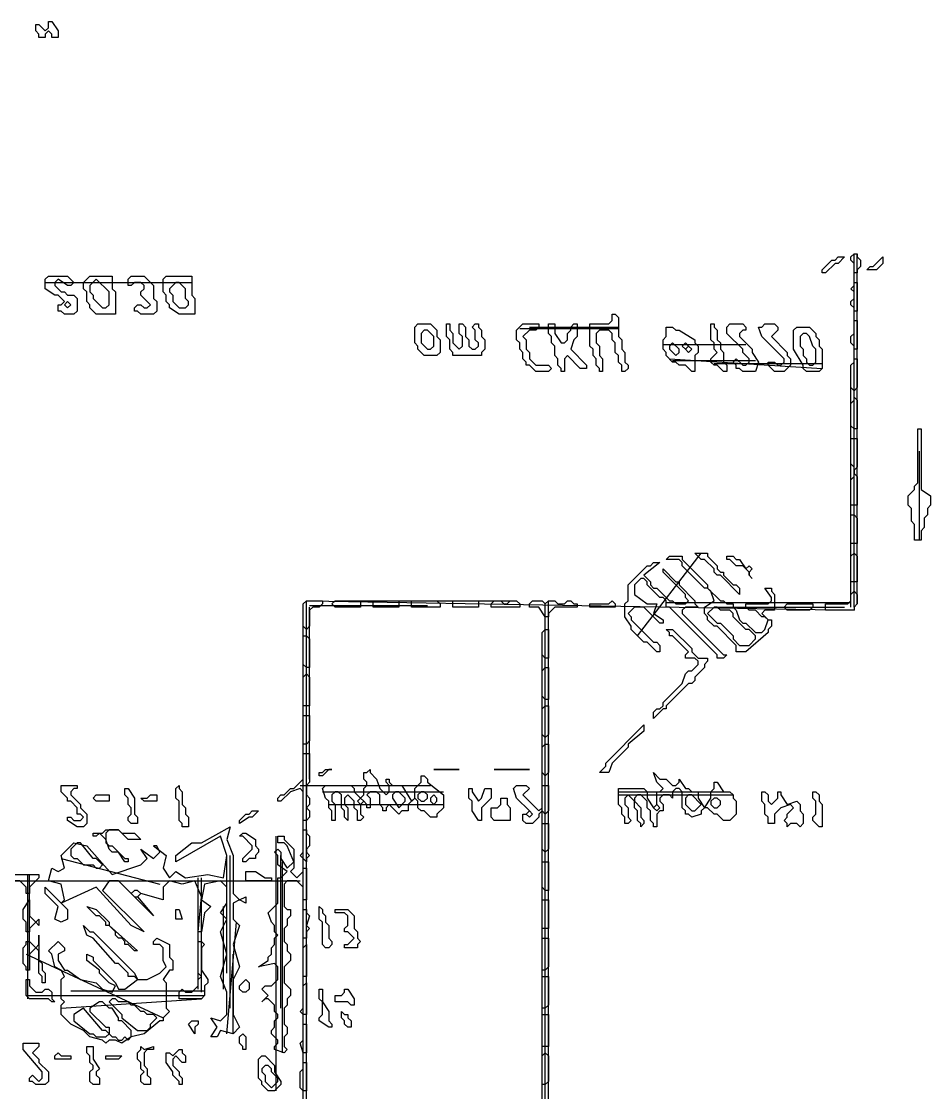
# Model space of a CAD drawing. Header units: metres. Extents: x 5 to 1373, y 11 to 1224.
# Drawn here: x 1075.5 to 1361, y 777.5 to 1114 of the extents above; entities that cross this region are included whole.
import ezdxf

# ---------------------------------------------------------------- set-up
doc = ezdxf.new("R2010")
doc.units = ezdxf.units.M
doc.layers.add('TRACE_DETAIL', color=7, linetype='Continuous')
doc.layers.add('TRACE_MAIN', color=7, linetype='Continuous')

msp = doc.modelspace()

# ---------------------------------------------------------------- linework, layer by layer
at = {"layer": 'TRACE_DETAIL'}
for points in [[(1081, 1109), (1081, 1110), (1080, 1111), (1080, 1113), (1081, 1113), (1083, 1111), (1084, 1112), (1084, 1114), (1085, 1114), (1087, 1111), (1087, 1109), (1085, 1109), (1085, 1110), (1084, 1111), (1083, 1110), (1083, 1109)], [(1327, 1035), (1327, 1036), (1330, 1039), (1331, 1039), (1332, 1040), (1334, 1040), (1332, 1038), (1331, 1038), (1328, 1035)], [(1337, 1035), (1337, 1038), (1336, 1039), (1336, 1040), (1337, 1041), (1338, 1041), (1338, 1040), (1339, 1039), (1339, 1037), (1338, 1036), (1338, 1035)], [(1341, 1036), (1342, 1037), (1343, 1037), (1346, 1040), (1346, 1038), (1344, 1036)], [(1092, 1022), (1089, 1022), (1088, 1023), (1087, 1023), (1087, 1025), (1088, 1025), (1089, 1026), (1087, 1028), (1086, 1028), (1083, 1030), (1083, 1033), (1084, 1034), (1090, 1034), (1092, 1032), (1091, 1031), (1090, 1031), (1087, 1033), (1086, 1032), (1086, 1031), (1088, 1029), (1089, 1029), (1090, 1028), (1092, 1028), (1093, 1027), (1093, 1023)], [(1099, 1022), (1097, 1024), (1097, 1025), (1096, 1026), (1096, 1029), (1095, 1030), (1095, 1032), (1097, 1034), (1104, 1034), (1104, 1030), (1105, 1029), (1105, 1022)], [(1117, 1022), (1113, 1022), (1112, 1023), (1111, 1023), (1111, 1024), (1112, 1025), (1113, 1025), (1114, 1024), (1115, 1024), (1116, 1025), (1113, 1028), (1113, 1029), (1114, 1030), (1114, 1031), (1113, 1032), (1111, 1032), (1110, 1031), (1109, 1031), (1109, 1033), (1110, 1034), (1114, 1034), (1117, 1031), (1117, 1027), (1118, 1026), (1118, 1023)], [(1130, 1022), (1125, 1022), (1122, 1024), (1122, 1025), (1121, 1026), (1121, 1028), (1120, 1029), (1120, 1033), (1121, 1034), (1129, 1034), (1129, 1028), (1130, 1027)], [(1102, 1024), (1103, 1025), (1103, 1029), (1099, 1033), (1097, 1031), (1097, 1029), (1098, 1028), (1098, 1027), (1101, 1024)], [(1127, 1024), (1128, 1025), (1128, 1026), (1127, 1027), (1127, 1030), (1125, 1032), (1124, 1032), (1122, 1030), (1122, 1029), (1123, 1028), (1123, 1026), (1125, 1024)], [(1337, 1023), (1337, 1024), (1336, 1025), (1336, 1026), (1337, 1027), (1337, 1029), (1336, 1030), (1337, 1031), (1337, 1032), (1338, 1032), (1338, 1023)], [(1089, 1025), (1090, 1024), (1091, 1025), (1090, 1026)], [(1257, 1004), (1257, 1005), (1256, 1006), (1256, 1008), (1255, 1009), (1255, 1011), (1254, 1012), (1254, 1019), (1260, 1019), (1261, 1020), (1261, 1022), (1262, 1022), (1263, 1021), (1263, 1015), (1264, 1014), (1264, 1011), (1265, 1010), (1265, 1007), (1266, 1006), (1266, 1005), (1265, 1004), (1264, 1004), (1264, 1006), (1263, 1007), (1263, 1009), (1262, 1010), (1262, 1013), (1261, 1014), (1261, 1016), (1260, 1017), (1257, 1017), (1256, 1016), (1256, 1013), (1257, 1012), (1257, 1009), (1258, 1008), (1258, 1004)], [(1337, 1011), (1337, 1012), (1336, 1013), (1336, 1015), (1337, 1016), (1337, 1020), (1338, 1020), (1338, 1011)], [(1206, 1009), (1202, 1009), (1200, 1011), (1200, 1012), (1199, 1013), (1199, 1018), (1200, 1019), (1204, 1019), (1206, 1017), (1206, 1015), (1207, 1014), (1207, 1010)], [(1204, 1011), (1205, 1012), (1205, 1015), (1203, 1017), (1202, 1017), (1201, 1016), (1201, 1013), (1203, 1011)], [(1211, 1009), (1211, 1010), (1210, 1011), (1210, 1014), (1209, 1015), (1209, 1019), (1210, 1019), (1210, 1017), (1211, 1016), (1211, 1013), (1213, 1011), (1214, 1012), (1214, 1015), (1213, 1016), (1213, 1019), (1214, 1019), (1215, 1018), (1215, 1015), (1216, 1014), (1216, 1012), (1217, 1011), (1218, 1011), (1219, 1012), (1219, 1013), (1218, 1014), (1218, 1017), (1217, 1018), (1218, 1019), (1219, 1019), (1219, 1018), (1220, 1017), (1220, 1015), (1221, 1014), (1221, 1011), (1220, 1010), (1220, 1009)], [(1241, 1004), (1237, 1004), (1235, 1006), (1234, 1006), (1234, 1007), (1233, 1008), (1233, 1010), (1232, 1011), (1232, 1013), (1231, 1014), (1231, 1017), (1233, 1019), (1238, 1019), (1238, 1018), (1237, 1017), (1235, 1017), (1233, 1015), (1234, 1014), (1234, 1011), (1235, 1010), (1235, 1008), (1237, 1006), (1241, 1006), (1242, 1005)], [(1245, 1004), (1245, 1005), (1244, 1006), (1244, 1008), (1243, 1009), (1243, 1012), (1242, 1013), (1242, 1015), (1241, 1016), (1241, 1019), (1243, 1019), (1243, 1016), (1245, 1013), (1246, 1013), (1247, 1014), (1247, 1016), (1248, 1017), (1248, 1018), (1249, 1019), (1250, 1019), (1250, 1015), (1249, 1014), (1248, 1011), (1253, 1006), (1253, 1005), (1251, 1005), (1247, 1009), (1246, 1008), (1246, 1004)], [(1287, 1004), (1286, 1004), (1284, 1006), (1282, 1006), (1281, 1007), (1280, 1007), (1278, 1009), (1278, 1010), (1277, 1011), (1277, 1014), (1278, 1015), (1278, 1018), (1280, 1018), (1281, 1017), (1282, 1017), (1287, 1014), (1287, 1013), (1288, 1012), (1288, 1010), (1287, 1009)], [(1297, 1004), (1296, 1004), (1294, 1006), (1293, 1006), (1292, 1007), (1292, 1008), (1294, 1010), (1293, 1011), (1293, 1013), (1292, 1014), (1292, 1019), (1293, 1019), (1293, 1018), (1294, 1017), (1294, 1014), (1295, 1013), (1295, 1011), (1296, 1010), (1296, 1007), (1297, 1006)], [(1306, 1004), (1302, 1004), (1301, 1005), (1300, 1005), (1300, 1006), (1299, 1007), (1300, 1008), (1302, 1006), (1303, 1006), (1304, 1007), (1304, 1008), (1302, 1010), (1302, 1011), (1297, 1016), (1297, 1018), (1298, 1019), (1302, 1019), (1303, 1018), (1303, 1017), (1302, 1017), (1301, 1016), (1301, 1015), (1305, 1011), (1305, 1010), (1307, 1007)], [(1315, 1004), (1312, 1004), (1310, 1006), (1310, 1007), (1312, 1007), (1313, 1006), (1314, 1006), (1315, 1007), (1315, 1008), (1308, 1015), (1307, 1018), (1308, 1018), (1309, 1019), (1312, 1019), (1313, 1018), (1313, 1017), (1311, 1015), (1316, 1010), (1316, 1009), (1317, 1008), (1317, 1006)], [(1326, 1004), (1322, 1004), (1321, 1005), (1321, 1006), (1318, 1011), (1318, 1017), (1319, 1018), (1323, 1018), (1325, 1016), (1325, 1015), (1326, 1014), (1326, 1012), (1327, 1011), (1327, 1005)], [(1281, 1009), (1282, 1010), (1282, 1011), (1280, 1013), (1279, 1012), (1279, 1011)], [(1283, 1012), (1284, 1011), (1285, 1012), (1284, 1013)], [(1324, 1006), (1325, 1007), (1325, 1011), (1324, 1012), (1323, 1015), (1322, 1016), (1321, 1016), (1320, 1015), (1320, 1012), (1321, 1011), (1321, 1009), (1322, 1008), (1322, 1007), (1323, 1006)], [(1284, 1011), (1285, 1010), (1286, 1011), (1285, 1012)], [(1337, 998), (1336, 999), (1336, 1006), (1337, 1007), (1337, 1008), (1338, 1008), (1338, 999)], [(1338, 986), (1337, 986), (1336, 987), (1336, 994), (1337, 995), (1337, 996), (1338, 995)], [(1356, 951), (1356, 956), (1355, 957), (1355, 961), (1354, 962), (1354, 965), (1356, 967), (1356, 968), (1357, 969), (1357, 986), (1358, 986), (1358, 967), (1361, 965), (1361, 962), (1360, 961), (1360, 959), (1359, 958), (1359, 955), (1358, 954), (1358, 951)], [(1336, 962), (1336, 970), (1337, 971), (1337, 974), (1336, 975), (1336, 983), (1338, 983), (1338, 974), (1337, 973), (1337, 972), (1338, 971), (1338, 962)], [(1338, 950), (1336, 950), (1336, 959), (1337, 959), (1338, 958)], [(1310, 922), (1303, 916), (1300, 916), (1300, 918), (1294, 924), (1293, 924), (1291, 926), (1291, 927), (1290, 928), (1290, 930), (1293, 932), (1292, 935), (1291, 936), (1290, 936), (1283, 943), (1283, 944), (1282, 945), (1278, 945), (1279, 946), (1283, 946), (1283, 945), (1291, 937), (1291, 936), (1295, 932), (1296, 932), (1297, 931), (1299, 931), (1299, 930), (1300, 929), (1301, 926), (1302, 925), (1303, 925), (1306, 922), (1308, 922), (1309, 923), (1310, 926), (1309, 927), (1308, 927), (1306, 929), (1304, 929), (1303, 930), (1303, 931), (1310, 931), (1311, 932), (1311, 933), (1309, 936), (1311, 936), (1311, 935), (1312, 934), (1312, 929), (1309, 929), (1308, 928), (1310, 926), (1311, 926), (1311, 924), (1310, 923)], [(1301, 934), (1295, 940), (1294, 940), (1293, 941), (1293, 942), (1290, 945), (1289, 945), (1287, 947), (1291, 947), (1291, 946), (1294, 943), (1294, 942), (1295, 941), (1296, 941), (1296, 940), (1299, 937), (1300, 937), (1301, 936)], [(1305, 939), (1304, 940), (1304, 941), (1302, 943), (1300, 943), (1298, 945), (1297, 945), (1297, 946), (1299, 946), (1300, 945), (1301, 945), (1303, 942), (1304, 943), (1305, 942), (1304, 941), (1304, 940)], [(1338, 938), (1336, 938), (1336, 946), (1337, 947), (1338, 946)], [(1296, 914), (1294, 914), (1294, 915), (1279, 930), (1278, 930), (1278, 932), (1277, 933), (1276, 933), (1272, 937), (1272, 938), (1271, 939), (1270, 939), (1268, 937), (1268, 934), (1272, 931), (1275, 931), (1274, 928), (1277, 926), (1277, 925), (1276, 925), (1271, 930), (1268, 930), (1266, 928), (1267, 927), (1267, 926), (1274, 919), (1275, 919), (1276, 918), (1276, 916), (1275, 916), (1272, 919), (1271, 919), (1267, 923), (1267, 924), (1265, 927), (1265, 931), (1266, 932), (1266, 937), (1272, 943), (1273, 943), (1274, 944), (1276, 944), (1271, 940), (1273, 938), (1273, 937), (1274, 936), (1275, 936), (1279, 932), (1280, 932), (1281, 931), (1284, 931), (1285, 932), (1284, 933), (1284, 934), (1277, 941), (1277, 942), (1281, 938), (1282, 938), (1282, 937), (1287, 932), (1287, 931), (1288, 930), (1284, 930), (1283, 929), (1283, 928), (1296, 915), (1297, 915)], [(1328, 929), (1328, 931), (1335, 931), (1336, 932), (1336, 934), (1337, 935), (1338, 934), (1338, 931), (1337, 930), (1337, 929)], [(1165, 923), (1164, 924), (1164, 931), (1165, 932), (1170, 932), (1170, 931), (1169, 930), (1167, 930), (1166, 929), (1166, 924)], [(1173, 931), (1174, 932), (1182, 932), (1182, 930), (1174, 930)], [(1186, 930), (1186, 932), (1194, 932), (1194, 930)], [(1198, 930), (1198, 932), (1206, 932), (1207, 931), (1207, 930)], [(1211, 930), (1211, 932), (1219, 932), (1219, 930)], [(1223, 930), (1223, 931), (1224, 932), (1226, 932), (1227, 931), (1228, 931), (1229, 932), (1231, 932), (1232, 931), (1232, 930)], [(1235, 930), (1235, 931), (1236, 932), (1239, 932), (1240, 931), (1241, 932), (1243, 932), (1244, 931), (1246, 931), (1247, 932), (1248, 932), (1249, 931), (1250, 931), (1250, 930), (1243, 930), (1241, 928), (1241, 927), (1240, 927), (1238, 930)], [(1254, 930), (1254, 931), (1260, 931), (1261, 932), (1262, 931), (1262, 930)], [(1306, 920), (1306, 921), (1304, 923), (1303, 923), (1299, 927), (1299, 928), (1298, 929), (1295, 929), (1294, 930), (1293, 930), (1291, 928), (1294, 925), (1295, 925), (1299, 921), (1299, 920), (1301, 918), (1304, 918)], [(1315, 930), (1316, 931), (1324, 931), (1324, 930), (1323, 929), (1316, 929)], [(1240, 914), (1239, 915), (1239, 922), (1240, 923), (1241, 923), (1241, 914)], [(1274, 895), (1274, 897), (1275, 898), (1276, 898), (1277, 899), (1277, 900), (1283, 906), (1284, 909), (1285, 910), (1286, 910), (1288, 912), (1288, 913), (1287, 914), (1284, 914), (1284, 915), (1285, 916), (1280, 921), (1279, 921), (1279, 922), (1278, 923), (1280, 923), (1286, 917), (1286, 916), (1288, 914), (1291, 914), (1291, 913), (1290, 912), (1290, 911), (1287, 908), (1287, 907), (1286, 906), (1285, 906), (1278, 899), (1278, 898), (1277, 898)], [(1166, 911), (1165, 911), (1164, 912), (1164, 921), (1165, 921), (1166, 920)], [(1166, 899), (1164, 899), (1164, 908), (1165, 909), (1166, 908)], [(1240, 901), (1239, 902), (1239, 910), (1240, 911), (1241, 911), (1241, 901)], [(1240, 889), (1239, 890), (1239, 898), (1240, 899), (1241, 899), (1241, 890)], [(1164, 887), (1164, 896), (1166, 896), (1166, 888), (1165, 887)], [(1257, 878), (1259, 880), (1259, 881), (1271, 893), (1271, 891), (1266, 887), (1266, 886), (1261, 881), (1260, 878)], [(1240, 877), (1239, 878), (1239, 886), (1240, 887), (1241, 887), (1241, 878)], [(1164, 863), (1164, 872), (1163, 873), (1160, 872), (1157, 869), (1156, 869), (1156, 870), (1157, 871), (1158, 871), (1160, 873), (1161, 873), (1164, 876), (1164, 884), (1166, 884), (1166, 875), (1165, 874), (1165, 871), (1166, 870), (1166, 868), (1165, 867), (1166, 866), (1166, 864), (1165, 863)], [(1169, 877), (1169, 878), (1170, 878), (1171, 879), (1173, 879), (1172, 879), (1170, 877)], [(1170, 873), (1171, 874), (1179, 874), (1180, 873), (1180, 872), (1182, 870), (1183, 871), (1183, 873), (1184, 874), (1184, 875), (1183, 876), (1183, 878), (1184, 878), (1185, 879), (1185, 878), (1187, 876), (1188, 873), (1190, 871), (1191, 872), (1191, 874), (1190, 875), (1190, 876), (1191, 876), (1191, 875), (1192, 874), (1195, 874), (1198, 869), (1199, 870), (1199, 873), (1201, 875), (1201, 877), (1202, 877), (1203, 876), (1203, 875), (1208, 871), (1208, 867), (1206, 865), (1206, 864), (1204, 864), (1202, 866), (1201, 866), (1200, 867), (1200, 869), (1199, 870), (1197, 868), (1197, 866), (1195, 866), (1194, 865), (1191, 868), (1190, 867), (1190, 866), (1189, 866), (1189, 867), (1188, 868), (1188, 871), (1187, 872), (1185, 872), (1184, 871), (1185, 870), (1185, 867), (1184, 867), (1184, 868), (1183, 869), (1182, 868), (1182, 865), (1183, 864), (1182, 863), (1181, 863), (1181, 866), (1180, 867), (1180, 869), (1178, 871), (1177, 870), (1177, 868), (1178, 867), (1178, 863), (1177, 864), (1177, 866), (1176, 867), (1176, 871), (1175, 872), (1174, 872), (1173, 871), (1173, 869), (1174, 868), (1174, 863), (1173, 863), (1173, 866), (1172, 867), (1172, 869), (1171, 870)], [(1205, 879), (1213, 879)], [(1224, 879), (1235, 879)], [(1263, 873), (1271, 873), (1272, 872), (1272, 870), (1274, 867), (1275, 868), (1275, 872), (1276, 872), (1277, 873), (1275, 875), (1274, 878), (1276, 876), (1278, 876), (1280, 874), (1281, 874), (1282, 875), (1282, 876), (1284, 873), (1285, 873), (1286, 872), (1288, 872), (1288, 870), (1290, 867), (1292, 870), (1292, 872), (1293, 873), (1293, 875), (1294, 875), (1296, 872), (1298, 872), (1299, 871), (1299, 870), (1300, 869), (1300, 865), (1298, 863), (1296, 863), (1294, 865), (1293, 865), (1291, 867), (1290, 867), (1289, 866), (1289, 865), (1286, 864), (1285, 865), (1284, 865), (1284, 866), (1283, 867), (1283, 872), (1282, 873), (1281, 873), (1280, 872), (1280, 870), (1279, 871), (1277, 871), (1276, 870), (1276, 869), (1277, 868), (1277, 866), (1276, 866), (1275, 865), (1275, 861), (1274, 861), (1274, 862), (1273, 863), (1273, 866), (1272, 867), (1272, 869), (1270, 871), (1269, 871), (1268, 870), (1268, 869), (1270, 867), (1270, 864), (1271, 863), (1271, 862), (1270, 861), (1270, 862), (1269, 863), (1269, 866), (1268, 867), (1268, 869), (1266, 871), (1265, 870), (1265, 868), (1266, 867), (1266, 864), (1267, 863), (1266, 862), (1265, 862), (1265, 864), (1264, 865), (1264, 867), (1263, 868)], [(1095, 861), (1093, 861), (1090, 863), (1090, 864), (1091, 864), (1092, 863), (1094, 863), (1095, 864), (1094, 865), (1093, 865), (1093, 867), (1091, 869), (1090, 869), (1090, 870), (1088, 872), (1088, 874), (1093, 874), (1093, 873), (1092, 873), (1091, 872), (1091, 871), (1094, 868), (1094, 867), (1096, 865), (1096, 862)], [(1112, 862), (1110, 862), (1109, 863), (1109, 864), (1110, 865), (1110, 867), (1109, 868), (1109, 870), (1108, 871), (1108, 873), (1109, 873), (1111, 870), (1111, 865), (1112, 864)], [(1128, 861), (1126, 861), (1126, 862), (1125, 863), (1125, 869), (1124, 870), (1124, 873), (1125, 874), (1125, 873), (1126, 872), (1126, 868), (1127, 867), (1127, 865), (1128, 864)], [(1194, 867), (1196, 869), (1196, 870), (1194, 872), (1193, 872), (1192, 871), (1192, 870)], [(1200, 870), (1201, 869), (1202, 869), (1203, 870), (1203, 871), (1202, 872), (1201, 872), (1200, 871)], [(1219, 863), (1217, 866), (1217, 869), (1216, 870), (1216, 873), (1217, 873), (1217, 872), (1219, 869), (1220, 870), (1221, 873), (1223, 873), (1223, 870), (1220, 867), (1220, 863)], [(1234, 862), (1233, 863), (1233, 865), (1234, 865), (1235, 866), (1231, 870), (1230, 873), (1231, 874), (1234, 874), (1235, 873), (1233, 871), (1238, 866), (1239, 867), (1239, 874), (1241, 874), (1241, 866), (1240, 865), (1239, 866), (1238, 865), (1238, 864), (1236, 862)], [(1321, 862), (1320, 861), (1319, 862), (1317, 862), (1316, 861), (1316, 862), (1315, 863), (1316, 864), (1316, 865), (1318, 867), (1317, 868), (1314, 867), (1312, 865), (1312, 862), (1310, 862), (1310, 864), (1309, 865), (1309, 868), (1308, 869), (1308, 872), (1309, 872), (1310, 871), (1310, 869), (1311, 868), (1313, 870), (1313, 872), (1314, 872), (1314, 871), (1316, 868), (1319, 869), (1320, 868), (1320, 866), (1321, 865)], [(1327, 861), (1326, 861), (1324, 863), (1324, 864), (1325, 865), (1325, 869), (1324, 870), (1324, 872), (1325, 872), (1326, 871), (1326, 869), (1327, 868)], [(1098, 870), (1099, 871), (1103, 871), (1103, 869), (1099, 869)], [(1113, 870), (1115, 870), (1116, 871), (1118, 871), (1118, 869), (1114, 869)], [(1181, 869), (1182, 868), (1183, 869), (1182, 870)], [(1204, 869), (1205, 868), (1206, 869), (1206, 870), (1205, 871), (1204, 870)], [(1224, 863), (1223, 864), (1223, 867), (1225, 867), (1226, 868), (1226, 870), (1228, 870), (1228, 868), (1229, 867), (1229, 863)], [(1284, 870), (1284, 868), (1286, 866), (1287, 866), (1289, 868), (1286, 871), (1285, 871)], [(1292, 868), (1293, 867), (1294, 867), (1295, 868), (1295, 869), (1294, 870), (1293, 870), (1292, 869)], [(1144, 862), (1144, 863), (1146, 865), (1147, 865), (1148, 866), (1150, 866), (1148, 864), (1147, 864)], [(1234, 865), (1235, 864), (1236, 865), (1235, 866)], [(1274, 867), (1275, 866), (1276, 867), (1275, 868)], [(1240, 853), (1239, 854), (1239, 862), (1241, 862), (1241, 854)], [(1142, 796), (1138, 797), (1137, 795), (1135, 795), (1137, 798), (1135, 801), (1138, 800), (1140, 802), (1140, 809), (1138, 814), (1140, 821), (1138, 828), (1140, 832), (1138, 834), (1140, 837), (1140, 842), (1138, 844), (1133, 843), (1132, 838), (1135, 836), (1133, 834), (1132, 828), (1131, 828), (1132, 839), (1130, 844), (1126, 843), (1122, 844), (1120, 842), (1120, 838), (1113, 840), (1112, 839), (1117, 833), (1106, 844), (1103, 844), (1101, 841), (1114, 828), (1110, 830), (1099, 842), (1088, 837), (1090, 835), (1090, 832), (1088, 831), (1086, 832), (1087, 836), (1083, 840), (1083, 842), (1088, 837), (1089, 838), (1088, 843), (1084, 844), (1085, 848), (1087, 847), (1089, 848), (1088, 852), (1092, 856), (1096, 855), (1104, 846), (1113, 849), (1115, 851), (1113, 854), (1117, 851), (1119, 853), (1118, 855), (1117, 855), (1121, 852), (1120, 848), (1122, 845), (1124, 847), (1127, 845), (1134, 846), (1139, 845), (1140, 852), (1138, 858), (1124, 850), (1124, 852), (1129, 856), (1132, 856), (1141, 861), (1140, 857), (1142, 852), (1142, 840), (1144, 838), (1146, 839), (1146, 837), (1144, 838), (1142, 837), (1142, 832), (1144, 830), (1142, 824), (1144, 817), (1142, 813), (1142, 802), (1144, 798)], [(1113, 857), (1109, 857), (1106, 860), (1103, 860), (1102, 859), (1102, 856), (1103, 855), (1104, 855), (1108, 851), (1109, 851), (1109, 850), (1108, 850), (1106, 853), (1104, 853), (1103, 854), (1102, 857), (1100, 859), (1099, 858), (1098, 858), (1098, 859), (1101, 859), (1102, 860), (1106, 860), (1107, 859), (1111, 859)], [(1145, 850), (1145, 851), (1148, 854), (1148, 855), (1145, 858), (1144, 858), (1145, 859), (1146, 859), (1149, 857), (1149, 855), (1150, 854), (1150, 853), (1149, 852), (1149, 851), (1147, 851), (1146, 850)], [(1165, 850), (1163, 852), (1164, 853), (1164, 860), (1165, 860), (1165, 859), (1166, 858), (1166, 855), (1165, 854), (1165, 853), (1166, 852), (1165, 851)], [(1100, 848), (1101, 849), (1099, 851), (1098, 851), (1094, 856), (1093, 856), (1091, 854), (1091, 852), (1092, 851), (1093, 851), (1095, 849), (1098, 849), (1099, 848)], [(1158, 790), (1155, 791), (1155, 792), (1156, 793), (1156, 794), (1154, 796), (1154, 797), (1155, 798), (1155, 800), (1156, 801), (1156, 802), (1155, 803), (1155, 805), (1153, 807), (1152, 807), (1151, 806), (1153, 808), (1151, 810), (1152, 811), (1154, 811), (1156, 813), (1156, 817), (1155, 818), (1150, 817), (1153, 819), (1153, 820), (1154, 821), (1154, 823), (1155, 824), (1155, 826), (1156, 827), (1155, 828), (1155, 830), (1154, 831), (1153, 834), (1156, 837), (1156, 845), (1157, 845), (1159, 847), (1156, 849), (1156, 852), (1155, 853), (1156, 854), (1157, 853), (1157, 851), (1159, 848), (1161, 850), (1159, 855), (1158, 856), (1156, 856), (1156, 858), (1158, 858), (1158, 857), (1161, 854), (1161, 848), (1160, 847), (1162, 845), (1164, 847), (1164, 848), (1165, 848), (1165, 838), (1164, 838), (1164, 842), (1162, 844), (1159, 844), (1158, 843), (1158, 836), (1159, 835), (1160, 835), (1160, 833), (1159, 832), (1159, 830), (1158, 829), (1158, 825), (1159, 824), (1159, 822), (1160, 821), (1160, 819), (1158, 817), (1158, 812), (1160, 810), (1160, 808), (1159, 807), (1159, 805), (1158, 804), (1158, 799), (1159, 798), (1159, 796), (1158, 795), (1158, 792), (1159, 791)], [(1241, 841), (1240, 841), (1239, 842), (1239, 850), (1241, 850)], [(1059, 845), (1060, 846), (1081, 846), (1081, 845), (1078, 842), (1078, 840), (1077, 840), (1077, 842), (1075, 844), (1072, 844), (1071, 843), (1071, 841), (1072, 840), (1071, 839), (1071, 838), (1070, 838), (1069, 839), (1069, 843), (1068, 844), (1060, 844)], [(1146, 847), (1149, 847), (1152, 845), (1154, 845), (1154, 844), (1146, 844)], [(1077, 828), (1077, 831), (1076, 832), (1076, 835), (1078, 838), (1078, 833), (1080, 831), (1081, 832), (1081, 830), (1080, 831), (1078, 829), (1078, 828)], [(1110, 840), (1111, 839), (1112, 839), (1113, 840), (1112, 841), (1111, 841)], [(1239, 829), (1239, 838), (1241, 838), (1241, 829)], [(1112, 822), (1111, 822), (1109, 824), (1108, 824), (1108, 825), (1107, 826), (1106, 826), (1105, 827), (1105, 828), (1103, 830), (1102, 830), (1102, 831), (1100, 833), (1099, 833), (1096, 836), (1099, 835), (1103, 831), (1103, 830)], [(1126, 832), (1124, 832), (1124, 835), (1125, 835)], [(1164, 826), (1164, 835), (1165, 835), (1165, 834), (1166, 833), (1165, 830), (1166, 829), (1165, 828), (1165, 826)], [(1172, 823), (1171, 823), (1170, 824), (1170, 831), (1169, 832), (1169, 836), (1170, 835), (1170, 834), (1171, 833), (1171, 831), (1172, 830), (1172, 826), (1173, 825), (1173, 824)], [(1181, 823), (1177, 823), (1177, 824), (1178, 824), (1180, 826), (1178, 828), (1177, 828), (1177, 829), (1178, 830), (1178, 833), (1177, 834), (1174, 834), (1174, 835), (1178, 835), (1180, 833), (1180, 829), (1181, 828), (1181, 826), (1182, 825), (1181, 824)], [(1120, 800), (1119, 800), (1114, 796), (1110, 795), (1107, 793), (1105, 794), (1103, 794), (1102, 793), (1101, 794), (1097, 795), (1095, 797), (1091, 799), (1088, 802), (1088, 805), (1089, 806), (1088, 807), (1088, 813), (1089, 814), (1088, 816), (1086, 817), (1085, 821), (1084, 822), (1087, 825), (1089, 823), (1089, 822), (1087, 821), (1087, 819), (1089, 816), (1090, 816), (1094, 813), (1099, 812), (1101, 810), (1104, 809), (1105, 811), (1103, 812), (1100, 815), (1100, 816), (1096, 819), (1096, 821), (1098, 820), (1098, 819), (1105, 812), (1106, 810), (1108, 810), (1112, 813), (1111, 814), (1109, 814), (1109, 815), (1106, 818), (1105, 818), (1098, 826), (1096, 827), (1095, 830), (1097, 828), (1098, 828), (1111, 815), (1112, 813), (1115, 813), (1119, 815), (1121, 817), (1120, 819), (1120, 823), (1119, 824), (1117, 824), (1117, 825), (1118, 826), (1122, 824), (1122, 820), (1123, 819), (1123, 816), (1122, 816), (1120, 813), (1121, 812), (1121, 804), (1122, 803), (1120, 801)], [(1083, 812), (1082, 812), (1082, 814), (1081, 815), (1081, 822), (1080, 823), (1078, 821), (1078, 816), (1077, 816), (1077, 817), (1076, 818), (1076, 823), (1077, 824), (1077, 825), (1078, 825), (1080, 823), (1081, 824), (1081, 827), (1081, 819), (1082, 818), (1082, 816), (1083, 815)], [(1125, 807), (1125, 809), (1126, 810), (1127, 809), (1129, 809), (1131, 811), (1131, 813), (1132, 814), (1131, 815), (1131, 825), (1132, 825), (1133, 824), (1132, 823), (1132, 816), (1134, 813), (1134, 812), (1133, 811), (1133, 808), (1132, 807)], [(1239, 816), (1239, 826), (1241, 826), (1241, 817), (1240, 816)], [(1164, 814), (1164, 823), (1165, 824), (1165, 814)], [(1086, 806), (1085, 806), (1084, 807), (1078, 807), (1077, 808), (1077, 813), (1078, 813), (1078, 811), (1080, 809), (1082, 809), (1083, 810), (1084, 810), (1085, 809), (1085, 807)], [(1145, 809), (1144, 810), (1144, 811), (1146, 813), (1147, 812), (1147, 810), (1146, 809)], [(1164, 802), (1163, 803), (1164, 804), (1164, 811), (1165, 812), (1165, 802)], [(1239, 804), (1239, 814), (1241, 814), (1241, 805), (1240, 804)], [(1173, 798), (1172, 798), (1169, 800), (1169, 801), (1170, 802), (1170, 806), (1169, 807), (1169, 810), (1170, 810), (1170, 806), (1172, 803), (1172, 800), (1173, 799)], [(1180, 805), (1179, 805), (1178, 806), (1174, 806), (1174, 808), (1176, 808), (1177, 809), (1177, 810), (1178, 810), (1180, 807)], [(1110, 795), (1110, 797), (1107, 800), (1106, 800), (1106, 801), (1104, 804), (1103, 804), (1101, 806), (1100, 806), (1097, 804), (1097, 803), (1102, 798), (1103, 798), (1103, 796), (1104, 795), (1105, 795), (1106, 794), (1107, 794), (1108, 795), (1109, 794)], [(1118, 801), (1117, 802), (1115, 802), (1114, 803), (1113, 803), (1111, 805), (1110, 805), (1109, 806), (1106, 806), (1105, 807), (1104, 807), (1103, 806), (1107, 802), (1107, 801), (1112, 797), (1115, 797), (1116, 798), (1116, 799)], [(1103, 796), (1102, 797), (1101, 797), (1095, 804), (1092, 802), (1092, 800), (1097, 796), (1098, 796), (1099, 795), (1102, 795)], [(1179, 798), (1178, 798), (1177, 799), (1177, 800), (1176, 801), (1176, 803), (1177, 802), (1178, 802), (1178, 801), (1179, 800)], [(1239, 792), (1239, 802), (1241, 802), (1241, 792)], [(1130, 796), (1128, 799), (1129, 800), (1131, 800), (1131, 799), (1130, 798)], [(1164, 790), (1163, 793), (1164, 794), (1164, 799), (1165, 799), (1165, 790)], [(1146, 791), (1145, 791), (1145, 792), (1144, 793), (1144, 795), (1145, 796), (1146, 795)], [(1083, 780), (1080, 780), (1079, 781), (1078, 781), (1078, 782), (1079, 783), (1081, 781), (1082, 782), (1082, 784), (1076, 791), (1076, 793), (1081, 793), (1081, 792), (1079, 790), (1081, 788), (1081, 787), (1084, 784), (1084, 781)], [(1100, 780), (1098, 780), (1097, 781), (1097, 784), (1098, 785), (1098, 786), (1097, 787), (1097, 789), (1096, 790), (1096, 792), (1098, 792), (1098, 788), (1100, 785), (1099, 784), (1099, 783), (1100, 782)], [(1114, 780), (1113, 781), (1113, 783), (1114, 784), (1113, 785), (1113, 787), (1112, 788), (1112, 790), (1113, 791), (1113, 792), (1114, 791), (1117, 792), (1117, 791), (1115, 791), (1114, 790), (1114, 786), (1115, 785), (1115, 783), (1116, 782), (1116, 780)], [(1125, 780), (1125, 781), (1123, 783), (1123, 784), (1121, 787), (1121, 790), (1122, 790), (1123, 789), (1125, 791), (1126, 791), (1126, 790), (1127, 789), (1127, 787), (1126, 787), (1124, 789), (1123, 788), (1123, 786), (1125, 784), (1125, 783), (1126, 782), (1126, 780)], [(1086, 788), (1086, 789), (1087, 790), (1088, 789), (1091, 789), (1091, 788)], [(1102, 788), (1102, 789), (1107, 789), (1106, 788)], [(1155, 778), (1153, 778), (1151, 780), (1151, 781), (1150, 782), (1150, 788), (1151, 789), (1152, 789), (1155, 786), (1155, 784), (1157, 781), (1157, 780)], [(1239, 780), (1239, 789), (1240, 790), (1241, 789), (1241, 781), (1240, 780)], [(1154, 779), (1156, 781), (1156, 782), (1154, 784), (1154, 785), (1153, 786), (1152, 786), (1151, 785), (1151, 784), (1152, 783), (1152, 781)], [(1164, 778), (1163, 779), (1163, 784), (1164, 785), (1164, 787), (1165, 787), (1165, 778)]]:
    msp.add_lwpolyline(points, close=True, dxfattribs=at)
at = {"layer": 'TRACE_MAIN'}
for p, q in [((1337, 930), (1337, 1041)), ((1338, 931), (1338, 1041)), ((1083, 1032), (1129, 1032)), ((1232, 1017.5), (1263, 1017.5)), ((1235, 1018), (1263, 1018)), ((1277, 1012.5), (1303, 1012.5)), ((1279, 1008), (1327, 1005)), ((1280, 1007.5), (1306, 1007.5)), ((1293, 1006.5), (1327, 1006.5)), ((1336, 930), (1336, 1006)), ((1357.5, 951), (1357.5, 979)), ((1269, 921), (1289, 947)), ((1164, 82), (1164, 931)), ((1165, 486), (1165, 932)), ((1166, 932), (1337, 929)), ((1166, 930.5), (1203, 930.5)), ((1166, 876), (1166, 930)), ((1179, 932), (1230, 932)), ((1240, 328), (1240, 931)), ((1241, 757), (1241, 932)), ((1278, 931.5), (1336, 931.5)), ((1294, 930), (1334, 930)), ((1239, 11), (1239, 922)), ((1163, 874), (1204, 874)), ((1170, 872), (1208, 872)), ((1263, 872), (1298, 872)), ((1263, 871), (1299, 871)), ((1172, 868), (1208, 868)), ((1155.5, 778), (1155.5, 858)), ((1140, 815), (1140, 852)), ((1141, 804), (1141, 852)), ((1157, 804), (1157, 852)), ((1088, 851), (1119, 843)), ((1157.5, 790), (1157.5, 850)), ((1077.5, 807), (1077.5, 846)), ((1078, 816), (1078, 846)), ((1131, 810), (1131, 845)), ((1132, 809), (1132, 845)), ((1049, 844), (1163, 844)), ((1139, 810), (1139, 836)), ((1140, 796), (1143, 831)), ((1077, 821), (1120, 801)), ((1142, 796), (1142, 821)), ((1077, 808), (1133, 808)), ((1091, 809.5), (1133, 809.5)), ((1088, 804), (1132, 807))]:
    msp.add_line(p, q, dxfattribs=at)

doc.saveas('drawing.dxf')
